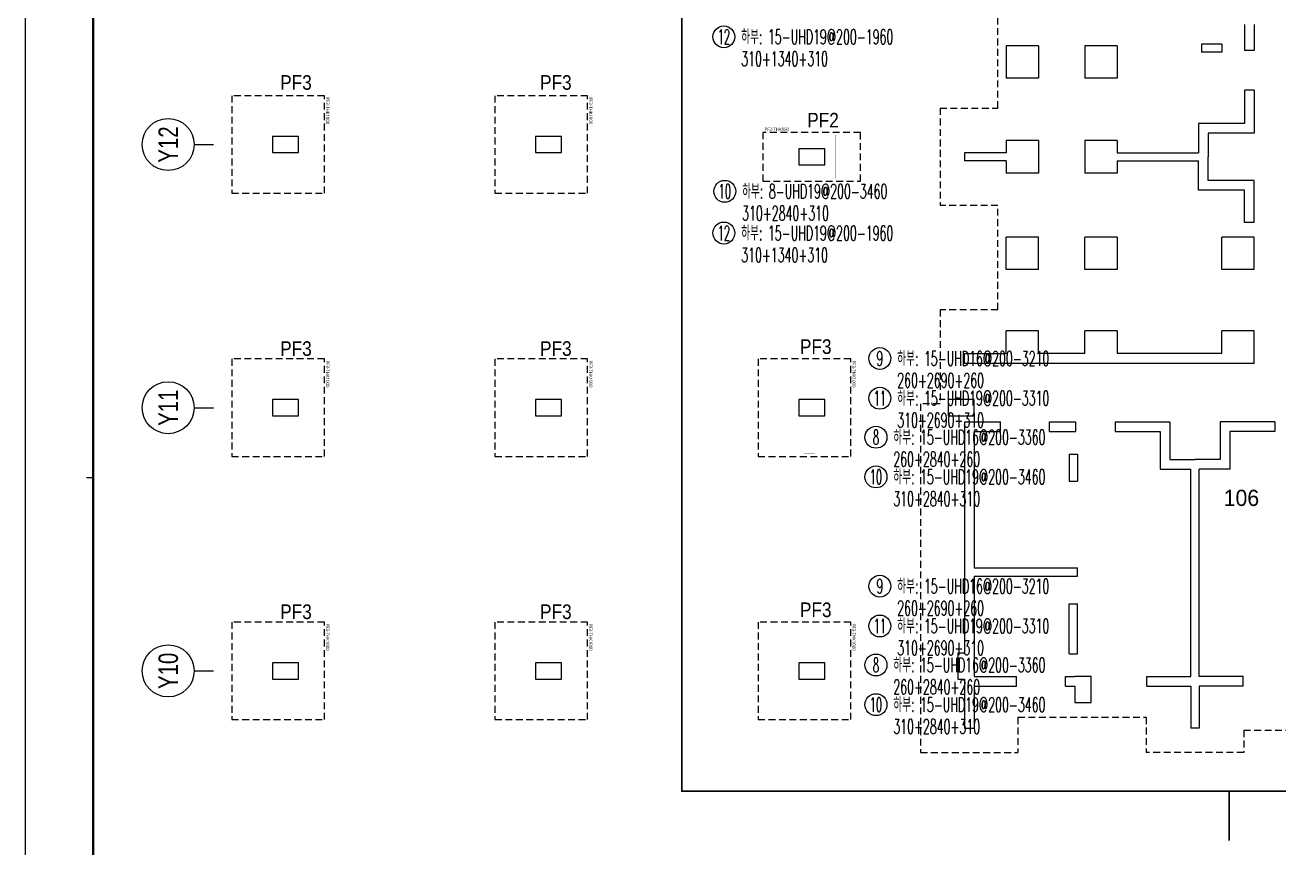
# Model space of a CAD drawing. Header units: millimetres. Extents: x 327808 to 2562540, y -728300 to 402793.
# Drawn here: x 404264 to 442860, y -189434 to -164109 of the extents above; entities that cross this region are included whole.
import ezdxf
from ezdxf.enums import TextEntityAlignment as Align

# ---------------------------------------------------------------- set-up
doc = ezdxf.new("R2010")
doc.units = ezdxf.units.MM
doc.header["$LTSCALE"] = 140
doc.linetypes.add('XS-기초$0$HID', pattern=[2.3, 1.5, -0.8])
for name, color, linetype in [('00-DM', 7, 'Continuous'), ('BUB', 7, 'Continuous'), ('NAME-F', 6, 'Continuous'), ('XREBAR', 1, 'Continuous'), ('XS-기초$0$MAT', 3, 'XS-기초$0$HID'), ('XS-기초$0$PILE-P', 4, 'XS-기초$0$HID'), ('XS-기초$0$WALL', 11, 'Continuous'), ('XS-기초$0$기초연단', 3, 'Continuous'), ('XTAG', 7, 'Continuous'), ('기초꺽임', 7, 'Continuous')]:
    doc.layers.add(name, color=color, linetype=linetype)
doc.layers.add('TEXT', color=3, linetype='Continuous', lineweight=9)
doc.layers.add('XS-기초$0$DEFPOINT', color=144, linetype='Continuous', plot=False)
doc.styles.add('XRebar', font='Romans.shx', dxfattribs={"bigfont": 'whgtxt.shx'})
doc.styles.add('XS-기초$0$맑은고딕', font='malgun.ttf')
doc.styles.add('돋음', font='')
doc.styles.get('돋음').set_extended_font_data('Dotum')

# ---------------------------------------------------------------- blocks, each defined once
blk = doc.blocks.new('dhs_sheet2e')
at = {"color": 7}
blk.add_line((55508.9, 1997.6), (55508.9, 1797.9), dxfattribs=at)
blk.add_lwpolyline([(84000, 0), (84000, 59329.4), (0, 59329.4), (0, 0)], close=True, dxfattribs=at)
at = {"color": 30, "const_width": 64.9}
blk.add_lwpolyline([(81003.6, 57331.7), (2996.4, 57331.7), (2996.4, 1997.6), (81003.6, 1997.6)], close=True, dxfattribs=at)
blk = doc.blocks.new('XS-기초$0$PF3')
at = {"layer": 'XS-기초$0$MAT', "linetype": 'XS-기초$0$HID'}
blk.add_lwpolyline([(-1500, -1650), (1500, -1650), (1500, 1200), (-1500, 1200)], close=True, dxfattribs=at)
at = {"layer": 'XS-기초$0$DEFPOINT', "color": 1, "style": 'XS-기초$0$맑은고딕'}
blk.add_text('PF3-THK1000', height=100, dxfattribs=at).set_placement((-1450, 1300), align=Align.MIDDLE_LEFT)
blk = doc.blocks.new('XS-기초$0$PF2')
at = {"layer": 'XS-기초$0$MAT', "linetype": 'XS-기초$0$HID'}
blk.add_lwpolyline([(-1500, -750), (1500, -750), (1500, 750), (-1500, 750)], close=True, dxfattribs=at)
at = {"layer": 'XS-기초$0$DEFPOINT', "color": 1, "style": 'XS-기초$0$맑은고딕'}
blk.add_text('PF2-THK950', height=100, dxfattribs=at).set_placement((-1450, 850), align=Align.MIDDLE_LEFT)
blk = doc.blocks.new('BUB')
at = {"layer": 'BUB'}
blk.add_line((0, 1500), (0, 0), dxfattribs=at)
blk.add_circle((0, 3500), 2000, dxfattribs=at)
blk = doc.blocks.new('zsddgns')
at = {"layer": 'XS-기초$0$WALL', "color": 5}
for p, q in [((4920, 10130), (4920, 9330)), ((5220, 10130), (5220, 9330)), ((-1420, 9475), (-2420, 9475)), ((-2420, 9475), (-2420, 8475)), ((-1420, 9475), (-1420, 8475)), ((1000, 9475), (0, 9475)), ((0, 9475), (0, 8475)), ((1000, 9475), (1000, 8475)), ((4220, 9525), (3590, 9525)), ((3590, 9525), (3590, 9275)), ((4220, 9275), (3590, 9275)), ((4220, 9525), (4220, 9275)), ((5220, 9330), (4920, 9330)), ((-1420, 8475), (-2420, 8475)), ((1000, 8475), (0, 8475)), ((5220, 8110), (4920, 8110)), ((4920, 8110), (4920, 7080)), ((5220, 8110), (5220, 6780)), ((3500, 7080), (3500, 6180)), ((4920, 7080), (3500, 7080)), ((-25005, 6685), (-25005, 6185)), ((-24205, 6685), (-25005, 6685)), ((-24205, 6185), (-24205, 6685)), ((-16905, 6685), (-16905, 6185)), ((-16105, 6685), (-16905, 6685)), ((-16105, 6185), (-16105, 6685)), ((3800, 6780), (3800, 6055)), ((5220, 6780), (3800, 6780)), ((-25005, 6185), (-24205, 6185)), ((-16905, 6185), (-16105, 6185)), ((-8805, 6305), (-8805, 5805)), ((-8005, 6305), (-8805, 6305)), ((-8005, 5805), (-8005, 6305)), ((-3705, 6180), (-3705, 5930)), ((-2420, 6180), (-3705, 6180)), ((-1420, 6555), (-2420, 6555)), ((-2420, 6555), (-2420, 6180)), ((-1420, 6555), (-1420, 5555)), ((1000, 6555), (0, 6555)), ((0, 6555), (0, 5555)), ((1000, 6555), (1000, 6180)), ((1000, 6180), (3500, 6180)), ((-8805, 5805), (-8005, 5805)), ((-2420, 5930), (-3705, 5930)), ((-2420, 5930), (-2420, 5555)), ((1000, 5930), (3500, 5930)), ((1000, 5930), (1000, 5555)), ((3500, 5030), (3500, 5930)), ((3800, 5330), (3800, 6055)), ((-1420, 5555), (-2420, 5555)), ((1000, 5555), (0, 5555)), ((4920, 5030), (3500, 5030)), ((5220, 5330), (3800, 5330)), ((4920, 4035), (4920, 5030)), ((5220, 4035), (5220, 5330)), ((5220, 4035), (4920, 4035)), ((-2420, 2585), (-2420, 3585)), ((-1420, 3585), (-2420, 3585)), ((-1420, 2585), (-1420, 3585)), ((0, 2585), (0, 3585)), ((1000, 3585), (0, 3585)), ((1000, 3585), (1000, 2585)), ((4220, 2585), (4220, 3585)), ((5220, 3585), (4220, 3585)), ((5220, 2585), (5220, 3585)), ((-1420, 2585), (-2420, 2585)), ((1000, 2585), (0, 2585)), ((5220, 2585), (4220, 2585)), ((-2420, 0), (-2420, 700)), ((-1420, 700), (-2420, 700)), ((-1420, 0), (-1420, 700)), ((0, 0), (0, 700)), ((1000, 700), (0, 700)), ((1000, 700), (1000, 0)), ((4220, 0), (4220, 700)), ((5220, 700), (4220, 700)), ((5220, -300), (5220, 700)), ((-3705, -300), (-3705, 0)), ((-3705, 0), (-2420, 0)), ((0, 0), (-1420, 0)), ((5220, -300), (-3705, -300)), ((4220, 0), (1000, 0)), ((-25005, -1415), (-25005, -1915)), ((-24205, -1415), (-25005, -1415)), ((-24205, -1915), (-24205, -1415)), ((-16905, -1415), (-16905, -1915)), ((-16105, -1415), (-16905, -1415)), ((-16105, -1915), (-16105, -1415)), ((-8805, -1415), (-8805, -1915)), ((-8005, -1415), (-8805, -1415)), ((-8005, -1915), (-8005, -1415)), ((-4205, -1415), (-4205, -1915)), ((-3405, -1415), (-4205, -1415)), ((-3405, -1915), (-3405, -1415)), ((-25005, -1915), (-24205, -1915)), ((-16905, -1915), (-16105, -1915)), ((-8805, -1915), (-8005, -1915)), ((-4205, -1915), (-3405, -1915)), ((-3705, -2100), (-2590, -2100)), ((-3705, -2100), (-3705, -9215)), ((-2590, -2400), (-2590, -2100)), ((-1080, -2400), (-1080, -2100)), ((-1080, -2100), (-280, -2100)), ((-280, -2100), (-280, -2400)), ((940, -2100), (940, -2400)), ((940, -2100), (2620, -2100)), ((2620, -2100), (2620, -3260)), ((5850, -2100), (4170, -2100)), ((4170, -2100), (4170, -3260)), ((5850, -2100), (5850, -2400)), ((-3405, -2400), (-2590, -2400)), ((-3405, -2400), (-3405, -6595)), ((-1080, -2400), (-280, -2400)), ((940, -2400), (2320, -2400)), ((2320, -2400), (2320, -3560)), ((5850, -2400), (4470, -2400)), ((4470, -2400), (4470, -3560)), ((-475, -3100), (-475, -3930)), ((-475, -3100), (-225, -3100)), ((-225, -3100), (-225, -3930)), ((2620, -3260), (3395, -3260)), ((4170, -3260), (3395, -3260)), ((2320, -3560), (3270, -3560)), ((3270, -9940), (3270, -3560)), ((3520, -9940), (3520, -3560)), ((4470, -3560), (3520, -3560)), ((-475, -3930), (-225, -3930)), ((-3405, -6595), (-225, -6595)), ((-3405, -6845), (-225, -6845)), ((-3405, -6845), (-3405, -9940)), ((-225, -6845), (-225, -6595)), ((-475, -9240), (-475, -7705)), ((-475, -7705), (-225, -7705)), ((-225, -9240), (-225, -7705)), ((-3705, -9215), (-3905, -9215)), ((-3905, -9215), (-3905, -10015)), ((-475, -9240), (-225, -9240)), ((-25005, -9515), (-25005, -10015)), ((-24205, -9515), (-25005, -9515)), ((-24205, -10015), (-24205, -9515)), ((-16905, -9515), (-16905, -10015)), ((-16105, -9515), (-16905, -9515)), ((-16105, -10015), (-16105, -9515)), ((-8805, -9515), (-8805, -10015)), ((-8005, -9515), (-8805, -9515)), ((-8005, -10015), (-8005, -9515)), ((-25005, -10015), (-24205, -10015)), ((-16905, -10015), (-16105, -10015)), ((-8805, -10015), (-8005, -10015)), ((-3905, -10015), (-3705, -10015)), ((-3705, -10015), (-3705, -11525)), ((-3405, -9940), (-2105, -9940)), ((-2105, -10240), (-2105, -9940)), ((-595, -9940), (-305, -9940)), ((-595, -10240), (-595, -9940)), ((195, -9940), (-305, -9940)), ((195, -10740), (195, -9940)), ((1915, -9940), (3270, -9940)), ((1915, -10240), (1915, -9940)), ((4875, -9940), (3520, -9940)), ((4875, -10240), (4875, -9940)), ((-3405, -10240), (-2105, -10240)), ((-3405, -10240), (-3405, -11525)), ((-595, -10240), (-305, -10240)), ((-305, -10240), (-305, -10740)), ((1915, -10240), (3270, -10240)), ((3270, -10240), (3270, -11525)), ((4875, -10240), (3520, -10240)), ((3520, -10240), (3520, -11525)), ((-305, -10740), (195, -10740)), ((-3705, -11525), (-3405, -11525)), ((3520, -11525), (3270, -11525))]:
    blk.add_line(p, q, dxfattribs=at)
at = {"layer": 'XS-기초$0$기초연단', "linetype": 'XS-기초$0$HID'}
for p, q in [((-2670, 7555), (-2670, 10595)), ((-4455, 7555), (-2670, 7555)), ((-4455, 7555), (-4455, 4555)), ((-2670, 4555), (-4455, 4555)), ((-2670, 1350), (-2670, 4555)), ((-2670, 1350), (-4455, 1350)), ((-4455, 1350), (-4455, -1550)), ((-5055, -1550), (-5055, -12275)), ((-4455, -1550), (-5055, -1550)), ((-2055, -11190), (1895, -11190)), ((-2055, -11190), (-2055, -12275)), ((1895, -11190), (1895, -12275)), ((4895, -11590), (4895, -12275)), ((4895, -11590), (8635, -11590)), ((-5055, -12275), (-2055, -12275)), ((4895, -12275), (1895, -12275))]:
    blk.add_line(p, q, dxfattribs=at)
at = {"layer": '기초꺽임', "color": 1, "const_width": 50}
blk.add_lwpolyline([(-21405, 40031), (-21405, 26135), (-12405, 26135), (-12405, -13465), (25845, -13465)], dxfattribs=at)
at = {"layer": '기초꺽임', "color": 3, "const_width": 50}
blk.add_lwpolyline([(4445, -13465), (4445, -14989)], dxfattribs=at)
at = {"layer": 'BUB', "xscale": 0.4, "yscale": 0.4, "zscale": 0.4, "rotation": 89.99999999999984}
for p in [(-26815, 6435), (-26815, -1665), (-26815, -9765)]:
    blk.add_blockref('BUB', p, dxfattribs=at)
at = {"layer": 'XS-기초$0$PILE-P', "rotation": 270}
for p in [(-24605, 6435), (-16505, 6435), (-24605, -1665), (-16505, -1665), (-8405, -1665), (-24605, -9765), (-16505, -9765), (-8405, -9765)]:
    blk.add_blockref('XS-기초$0$PF3', p, dxfattribs=at)
at = {"layer": 'XS-기초$0$PILE-P'}
blk.add_blockref('XS-기초$0$PF2', (-8405, 6055), dxfattribs=at)
at = {"layer": 'TEXT', "style": '돋음', "width": 0.8}
for s, p in [('Y12', (-28213, 6435)), ('Y11', (-28213, -1665)), ('Y10', (-28213, -9765))]:
    blk.add_text(s, height=600, rotation=90, dxfattribs=at).set_placement(p, align=Align.MIDDLE_CENTER)
at = {"layer": 'TEXT', "extrusion": (2.94245e-18, 9.64033e-08, 1), "style": '돋음'}
blk.add_text('106', height=500, rotation=0, dxfattribs=at).set_placement((4823, -4440, 0), align=Align.MIDDLE_CENTER)
blk = doc.blocks.new('*U426', base_point=(425464.62, -169225.6997))
at = {"layer": 'XTAG', "color": 0, "linetype": 'Continuous', "ltscale": 4.55e-322}
blk.add_circle((425802.12, -169225.6997), 337.5, dxfattribs=at)
at = {"layer": 'XTAG', "color": 0, "linetype": 'Continuous', "ltscale": 4.55e-322, "style": 'XRebar', "width": 0.5}
blk.add_text('10', height=450, dxfattribs=at).set_placement((425802.12, -169225.6997), align=Align.MIDDLE_CENTER)
at = {"layer": 'XTAG', "color": 0, "linetype": 'Continuous', "ltscale": 4.55e-322, "style": 'XRebar', "width": 0.55}
for s, p in [('하부: 8-UHD19@200-3460', (426336.495, -169225.6997)), ('310+2840+310', (426336.495, -169900.6997))]:
    blk.add_text(s, height=450, dxfattribs=at).set_placement(p, align=Align.MIDDLE_LEFT)
blk = doc.blocks.new('*U427', base_point=(430118.125, -178015))
at = {"layer": 'XTAG', "color": 0, "linetype": 'Continuous', "ltscale": 4.55e-322}
blk.add_circle((430455.625, -178015), 337.5, dxfattribs=at)
at = {"layer": 'XTAG', "color": 0, "linetype": 'Continuous', "ltscale": 4.55e-322, "style": 'XRebar', "width": 0.5}
blk.add_text('10', height=450, dxfattribs=at).set_placement((430455.625, -178015), align=Align.MIDDLE_CENTER)
at = {"layer": 'XTAG', "color": 0, "linetype": 'Continuous', "ltscale": 4.55e-322, "style": 'XRebar', "width": 0.55}
for s, p in [('하부: 15-UHD19@200-3460', (430990, -178015)), ('310+2840+310', (430990, -178690))]:
    blk.add_text(s, height=450, dxfattribs=at).set_placement(p, align=Align.MIDDLE_LEFT)
blk = doc.blocks.new('*U428', base_point=(430118.125, -185025))
at = {"layer": 'XTAG', "color": 0, "linetype": 'Continuous', "ltscale": 4.55e-322}
blk.add_circle((430455.625, -185025), 337.5, dxfattribs=at)
at = {"layer": 'XTAG', "color": 0, "linetype": 'Continuous', "ltscale": 4.55e-322, "style": 'XRebar', "width": 0.5}
blk.add_text('10', height=450, dxfattribs=at).set_placement((430455.625, -185025), align=Align.MIDDLE_CENTER)
at = {"layer": 'XTAG', "color": 0, "linetype": 'Continuous', "ltscale": 4.55e-322, "style": 'XRebar', "width": 0.55}
for s, p in [('하부: 15-UHD19@200-3460', (430990, -185025)), ('310+2840+310', (430990, -185700))]:
    blk.add_text(s, height=450, dxfattribs=at).set_placement(p, align=Align.MIDDLE_LEFT)
blk = doc.blocks.new('*U431', base_point=(430238.1884, -175594.115))
at = {"layer": 'XTAG', "color": 0, "linetype": 'Continuous', "ltscale": 4.55e-322}
blk.add_circle((430575.6884, -175594.115), 337.5, dxfattribs=at)
at = {"layer": 'XTAG', "color": 0, "linetype": 'Continuous', "ltscale": 4.55e-322, "style": 'XRebar', "width": 0.5}
blk.add_text('11', height=450, dxfattribs=at).set_placement((430575.6884, -175594.115), align=Align.MIDDLE_CENTER)
at = {"layer": 'XTAG', "color": 0, "linetype": 'Continuous', "ltscale": 4.55e-322, "style": 'XRebar', "width": 0.55}
for s, p in [('하부: 15-UHD19@200-3310', (431110.0634, -175594.115)), ('310+2690+310', (431110.0634, -176269.115))]:
    blk.add_text(s, height=450, dxfattribs=at).set_placement(p, align=Align.MIDDLE_LEFT)
blk = doc.blocks.new('*U432', base_point=(430238.1884, -182604.115))
at = {"layer": 'XTAG', "color": 0, "linetype": 'Continuous', "ltscale": 4.55e-322}
blk.add_circle((430575.6884, -182604.115), 337.5, dxfattribs=at)
at = {"layer": 'XTAG', "color": 0, "linetype": 'Continuous', "ltscale": 4.55e-322, "style": 'XRebar', "width": 0.5}
blk.add_text('11', height=450, dxfattribs=at).set_placement((430575.6884, -182604.115), align=Align.MIDDLE_CENTER)
at = {"layer": 'XTAG', "color": 0, "linetype": 'Continuous', "ltscale": 4.55e-322, "style": 'XRebar', "width": 0.55}
for s, p in [('하부: 15-UHD19@200-3310', (431110.0634, -182604.115)), ('310+2690+310', (431110.0634, -183279.115))]:
    blk.add_text(s, height=450, dxfattribs=at).set_placement(p, align=Align.MIDDLE_LEFT)
blk = doc.blocks.new('*U435', base_point=(430238.1884, -174368.9944))
at = {"layer": 'XTAG', "color": 0, "linetype": 'Continuous', "ltscale": 4.55e-322}
blk.add_circle((430575.6884, -174368.9944), 337.5, dxfattribs=at)
at = {"layer": 'XTAG', "color": 0, "linetype": 'Continuous', "ltscale": 4.55e-322, "style": 'XRebar', "width": 0.5}
blk.add_text('9', height=450, dxfattribs=at).set_placement((430575.6884, -174368.9944), align=Align.MIDDLE_CENTER)
at = {"layer": 'XTAG', "color": 0, "linetype": 'Continuous', "ltscale": 4.55e-322, "style": 'XRebar', "width": 0.55}
for s, p in [('하부: 15-UHD16@200-3210', (431110.0634, -174368.9944)), ('260+2690+260', (431110.0634, -175043.9944))]:
    blk.add_text(s, height=450, dxfattribs=at).set_placement(p, align=Align.MIDDLE_LEFT)
blk = doc.blocks.new('*U436', base_point=(430238.1884, -181378.9944))
at = {"layer": 'XTAG', "color": 0, "linetype": 'Continuous', "ltscale": 4.55e-322}
blk.add_circle((430575.6884, -181378.9944), 337.5, dxfattribs=at)
at = {"layer": 'XTAG', "color": 0, "linetype": 'Continuous', "ltscale": 4.55e-322, "style": 'XRebar', "width": 0.5}
blk.add_text('9', height=450, dxfattribs=at).set_placement((430575.6884, -181378.9944), align=Align.MIDDLE_CENTER)
at = {"layer": 'XTAG', "color": 0, "linetype": 'Continuous', "ltscale": 4.55e-322, "style": 'XRebar', "width": 0.55}
for s, p in [('하부: 15-UHD16@200-3210', (431110.0634, -181378.9944)), ('260+2690+260', (431110.0634, -182053.9944))]:
    blk.add_text(s, height=450, dxfattribs=at).set_placement(p, align=Align.MIDDLE_LEFT)
blk = doc.blocks.new('*U439', base_point=(430118.125, -176794.5135))
at = {"layer": 'XTAG', "color": 0, "linetype": 'Continuous', "ltscale": 4.55e-322}
blk.add_circle((430455.625, -176794.5135), 337.5, dxfattribs=at)
at = {"layer": 'XTAG', "color": 0, "linetype": 'Continuous', "ltscale": 4.55e-322, "style": 'XRebar', "width": 0.5}
blk.add_text('8', height=450, dxfattribs=at).set_placement((430455.625, -176794.5135), align=Align.MIDDLE_CENTER)
at = {"layer": 'XTAG', "color": 0, "linetype": 'Continuous', "ltscale": 4.55e-322, "style": 'XRebar', "width": 0.55}
for s, p in [('하부: 15-UHD16@200-3360', (430990, -176794.5135)), ('260+2840+260', (430990, -177469.5135))]:
    blk.add_text(s, height=450, dxfattribs=at).set_placement(p, align=Align.MIDDLE_LEFT)
blk = doc.blocks.new('*U440', base_point=(430118.125, -183804.5135))
at = {"layer": 'XTAG', "color": 0, "linetype": 'Continuous', "ltscale": 4.55e-322}
blk.add_circle((430455.625, -183804.5135), 337.5, dxfattribs=at)
at = {"layer": 'XTAG', "color": 0, "linetype": 'Continuous', "ltscale": 4.55e-322, "style": 'XRebar', "width": 0.5}
blk.add_text('8', height=450, dxfattribs=at).set_placement((430455.625, -183804.5135), align=Align.MIDDLE_CENTER)
at = {"layer": 'XTAG', "color": 0, "linetype": 'Continuous', "ltscale": 4.55e-322, "style": 'XRebar', "width": 0.55}
for s, p in [('하부: 15-UHD16@200-3360', (430990, -183804.5135)), ('260+2840+260', (430990, -184479.5135))]:
    blk.add_text(s, height=450, dxfattribs=at).set_placement(p, align=Align.MIDDLE_LEFT)
blk = doc.blocks.new('*U443', base_point=(425435.625, -164470))
at = {"layer": 'XTAG', "color": 0, "linetype": 'Continuous', "ltscale": 4.55e-322}
blk.add_circle((425773.125, -164470), 337.5, dxfattribs=at)
at = {"layer": 'XTAG', "color": 0, "linetype": 'Continuous', "ltscale": 4.55e-322, "style": 'XRebar', "width": 0.5}
blk.add_text('12', height=450, dxfattribs=at).set_placement((425773.125, -164470), align=Align.MIDDLE_CENTER)
at = {"layer": 'XTAG', "color": 0, "linetype": 'Continuous', "ltscale": 4.55e-322, "style": 'XRebar', "width": 0.55}
for s, p in [('하부: 15-UHD19@200-1960', (426307.5, -164470)), ('310+1340+310', (426307.5, -165145))]:
    blk.add_text(s, height=450, dxfattribs=at).set_placement(p, align=Align.MIDDLE_LEFT)
blk = doc.blocks.new('*U444', base_point=(425435.625, -170510))
at = {"layer": 'XTAG', "color": 0, "linetype": 'Continuous', "ltscale": 4.55e-322}
blk.add_circle((425773.125, -170510), 337.5, dxfattribs=at)
at = {"layer": 'XTAG', "color": 0, "linetype": 'Continuous', "ltscale": 4.55e-322, "style": 'XRebar', "width": 0.5}
blk.add_text('12', height=450, dxfattribs=at).set_placement((425773.125, -170510), align=Align.MIDDLE_CENTER)
at = {"layer": 'XTAG', "color": 0, "linetype": 'Continuous', "ltscale": 4.55e-322, "style": 'XRebar', "width": 0.55}
for s, p in [('하부: 15-UHD19@200-1960', (426307.5, -170510)), ('310+1340+310', (426307.5, -171185))]:
    blk.add_text(s, height=450, dxfattribs=at).set_placement(p, align=Align.MIDDLE_LEFT)

msp = doc.modelspace()

# ---------------------------------------------------------------- linework, layer by layer
at = {"layer": 'XREBAR', "color": 31, "linetype": 'Continuous', "ltscale": 7.10404e-14, "const_width": 1}
for points in [[(429520.9, -168835), (429210.9, -168835), (429210.9, -167495), (429520.9, -167495)], [(429897.5, -167780.7), (429897.5, -168090.7), (427057.5, -168090.7), (427057.5, -167780.7)], [(426907.5, -176215), (426907.5, -175905), (429597.5, -175905), (429597.5, -176215)], [(426907.5, -184315), (426907.5, -184005), (429597.5, -184005), (429597.5, -184315)]]:
    msp.add_lwpolyline(points, dxfattribs=at)
at = {"layer": 'XREBAR', "color": 31, "linetype": 'Continuous', "ltscale": 4.56907e-10, "const_width": 1}
for points in [[(428562.5, -177305), (428252.5, -177305), (428252.5, -174465), (428562.5, -174465)], [(428562.5, -185405), (428252.5, -185405), (428252.5, -182565), (428562.5, -182565)]]:
    msp.add_lwpolyline(points, dxfattribs=at)

# ---------------------------------------------------------------- block references
at = {"color": 255, "xscale": 1.05, "yscale": 1.05, "zscale": 1.05, "rotation": 270}
msp.add_blockref('dhs_sheet2e', (404263.6, -119756.7), dxfattribs=at)
at = {"layer": '00-DM'}
msp.add_blockref('zsddgns', (436882.5, -174220), dxfattribs=at)
at = {"layer": 'XTAG', "color": 31, "linetype": 'Continuous', "ltscale": 1.29898e-311}
for name, p in [('*U443', (425435.6, -164470)), ('*U426', (425464.6, -169225.7)), ('*U444', (425435.6, -170510)), ('*U431', (430238.2, -175594.1)), ('*U427', (430118.1, -178015)), ('*U432', (430238.2, -182604.1)), ('*U428', (430118.1, -185025))]:
    msp.add_blockref(name, p, dxfattribs=at)
at = {"layer": 'XTAG', "color": 171, "linetype": 'Continuous', "ltscale": 1.29898e-311}
for name, p in [('*U435', (430238.2, -174369)), ('*U439', (430118.1, -176794.5)), ('*U436', (430238.2, -181379)), ('*U440', (430118.1, -183804.5))]:
    msp.add_blockref(name, p, dxfattribs=at)

# ---------------------------------------------------------------- texts
at = {"layer": 'NAME-F', "color": 2, "style": '돋음', "width": 0.9}
for s, p in [('PF3', (412602.5, -165875)), ('PF3', (420602.5, -165875)), ('PF2', (428827.5, -167035)), ('PF3', (412602.5, -174065)), ('PF3', (420602.5, -174065)), ('PF3', (428602.5, -174005)), ('PF3', (412602.5, -182165)), ('PF3', (420602.5, -182165)), ('PF3', (428602.5, -182105))]:
    msp.add_text(s, height=450, dxfattribs=at).set_placement(p, align=Align.MIDDLE_CENTER)

doc.saveas('drawing.dxf')
